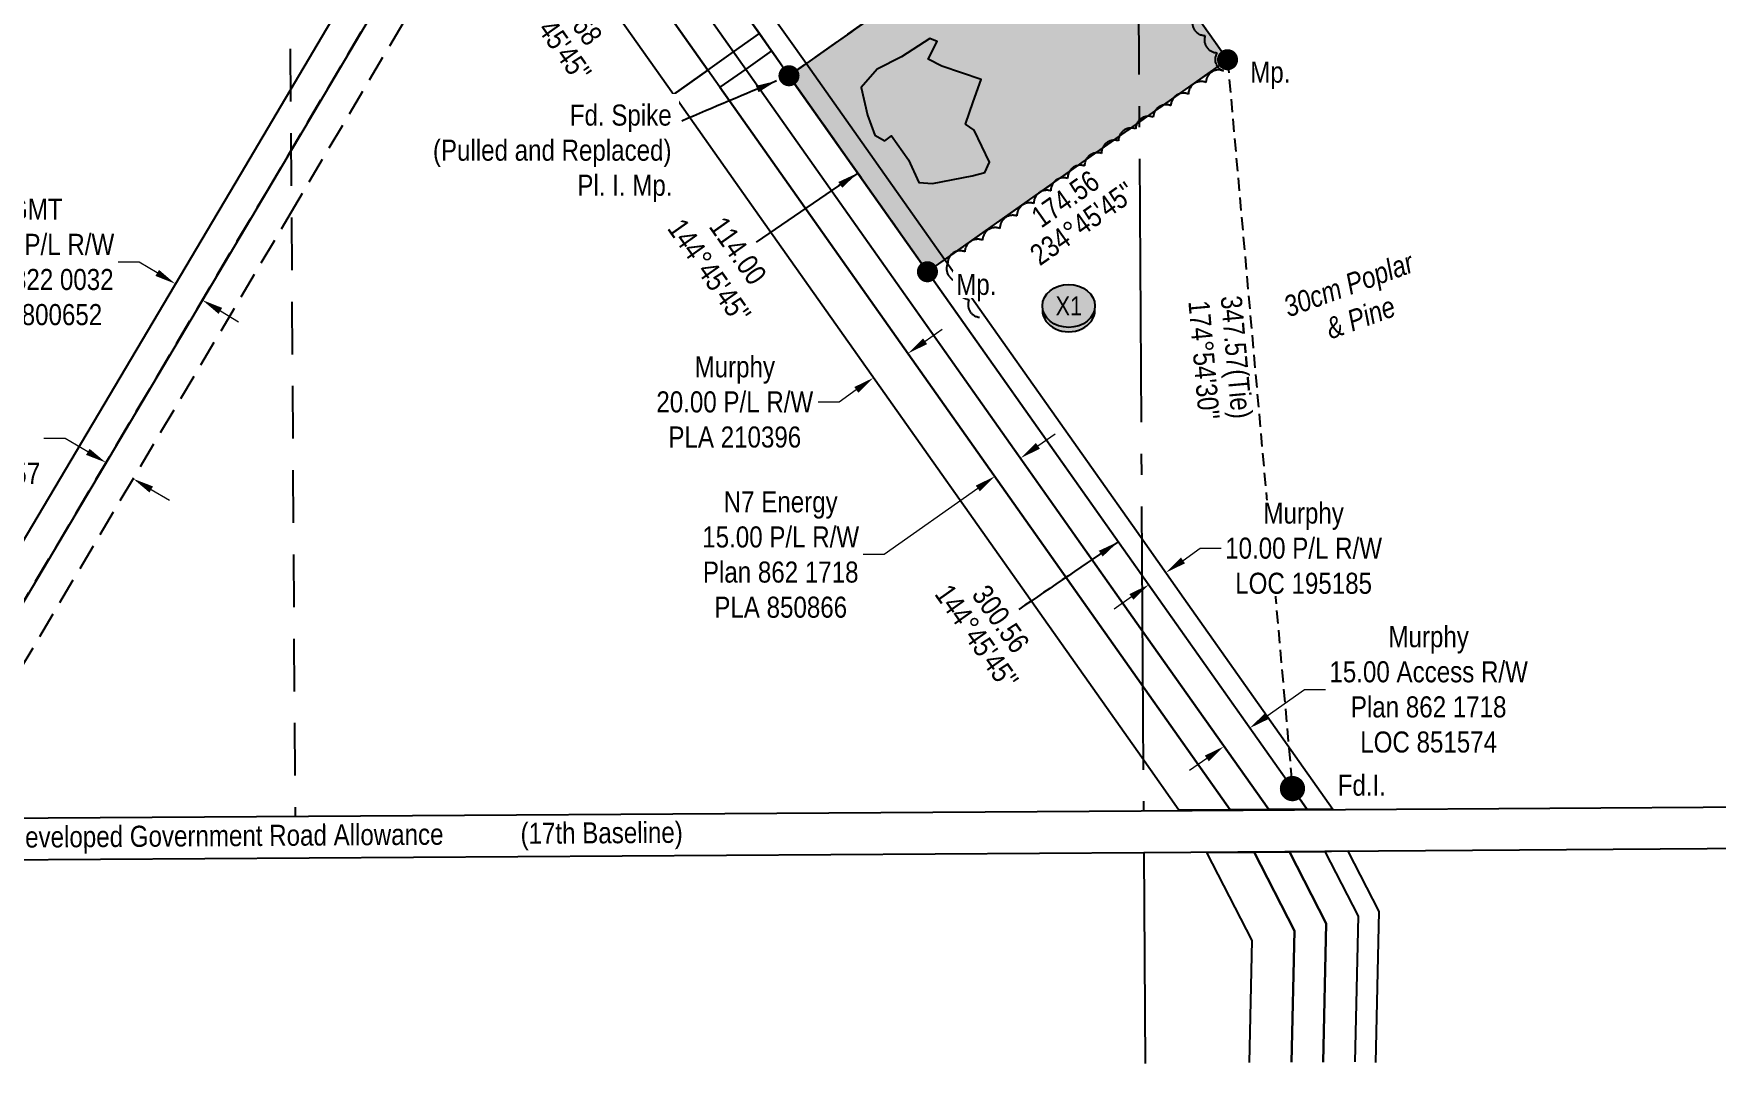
# Model space of a CAD drawing. Extents: x 526561 to 530509, y 6049016 to 6051979.
# Drawn here: x 527944 to 528743, y 6049022 to 6049511 of the extents above; entities that cross this region are included whole.
import ezdxf
from ezdxf.enums import TextEntityAlignment as Align

# ---------------------------------------------------------------- set-up
doc = ezdxf.new("R2010")
doc.units = 0
doc.header["$LTSCALE"] = 5
doc.header["$PDSIZE"] = 0.5
for name, pattern in [('0', [1, 1, 0]), ('foc-ACCESSROAD', [3.75, 2.5, -1.25]), ('foc-LSD', [8, 5, -3]), ('foc-QUARTERLINE', [33, 25, -3, 2, -3]), ('foc-TIELINE', [1.875, 1.25, -0.625])]:
    doc.linetypes.add(name, pattern=pattern)
doc.layers.get('Defpoints').update_dxf_attribs({"color": 9})
for name, color, linetype in [('C-AR', 13, 'foc-ACCESSROAD'), ('C-RW', 13, 'Continuous'), ('C-WS', 13, 'foc-ACCESSROAD'), ('F-RW', 190, 'Continuous'), ('L-BD', 7, 'Continuous'), ('L-BD1', 253, 'Continuous'), ('L-MON', 1, 'Continuous'), ('L-MON-T', 1, 'Continuous'), ('L-ROAD-T', 7, 'Continuous'), ('L-SEC', 7, 'Continuous'), ('L-SECQ', 8, 'foc-QUARTERLINE'), ('L-SECTION-LSD', 7, 'foc-LSD'), ('L-TIE', 7, 'foc-TIELINE'), ('P-CROSSINGS', 250, 'Continuous'), ('P-PROPOSED', 10, 'Continuous'), ('P-PROPOSED-H', 21, 'Continuous'), ('T-BUSH', 110, '0'), ('T-BUSH-T', 110, 'Continuous'), ('T-WATER', 160, 'Continuous'), ('T-WATER-H', 133, 'Continuous')]:
    doc.layers.add(name, color=color, linetype=linetype)
for name, color, linetype, lineweight in [('C-AR-T', 13, 'Continuous', 9), ('C-RW-T', 13, 'Continuous', 9), ('F-RW-T', 190, 'Continuous', 9)]:
    doc.layers.add(name, color=color, linetype=linetype, lineweight=lineweight)
doc.styles.add('80CG', font='ARIALN.TTF', dxfattribs={"height": 10})
doc.styles.add('80L', font='ARIALN.TTF', dxfattribs={"height": 10})
doc.styles.add('80LS', font='ARIALNI.TTF', dxfattribs={"height": 10})
doc.styles.add('Crossing', font='ARIALN.TTF', dxfattribs={"height": 10})
doc.dimstyles.new('Compass 5 000', dxfattribs={"dimscale": 5, "dimtxt": 9, "dimasz": 2, "dimexe": 0.2, "dimexo": 0.0625, "dimgap": 0.5, "dimtad": 0, "dimtih": 1, "dimtoh": 1, "dimzin": 0, "dimdsep": 46, "dimtxsty": '80CG', "dimcen": 0.1, "dimse1": 1, "dimse2": 1, "dimclrd": 256, "dimclrt": 256, "dimaunit": 1, "dimadec": 4, "dimazin": 0, "dimtfac": 0.06, "dimtofl": 0, "dimtmove": 0, "dimatfit": 1, "dimfxl": 0.2, "dimtolj": 1, "dimtzin": 0, "dimlwd": -1, "dimarcsym": 0})

# ---------------------------------------------------------------- blocks, each defined once
blk = doc.blocks.new('*D421')
at = {"layer": 'C-AR-T', "transparency": 16777216}
for p, q in [((527959.12, 6049318.69), (527949.12, 6049318.69)), ((527969.94, 6049312.28), (527959.12, 6049318.69)), ((528000.05, 6049294.42), (528008.65, 6049289.32))]:
    blk.add_line(p, q, dxfattribs=at)
for points in [[(527970.79, 6049313.71), (527969.09, 6049310.85), (527978.54, 6049307.18)], [(528000.9, 6049295.86), (527999.2, 6049292.99), (527991.44, 6049299.53)]]:
    blk.add_solid(points, dxfattribs=at)
at = {"layer": 'Defpoints', "color": 0, "transparency": 16777216}
for p in [(527981.03, 6049311.38), (527993.94, 6049303.73), (527991.44, 6049299.53)]:
    blk.add_point(p, dxfattribs=at)
at = {"layer": 'C-AR-T', "transparency": 16777216, "insert": (527914.82, 6049318.69), "char_height": 10, "attachment_point": 5, "style": '80CG'}
blk.add_mtext('\\A1;Murphy\\P15.00 A/R\\PLOC 221557', dxfattribs=at)
blk = doc.blocks.new('*D424')
at = {"layer": 'C-AR-T', "transparency": 16777216}
for p, q in [((528529.86, 6049186.91), (528547.66, 6049199.47)), ((528547.66, 6049199.47), (528557.66, 6049199.47)), ((528501.27, 6049166.72), (528493.1, 6049160.95))]:
    blk.add_line(p, q, dxfattribs=at)
for points in [[(528528.9, 6049188.27), (528530.83, 6049185.55), (528521.7, 6049181.14)], [(528500.31, 6049168.08), (528502.23, 6049165.35), (528509.44, 6049172.48)]]:
    blk.add_solid(points, dxfattribs=at)
at = {"layer": 'Defpoints', "color": 0, "transparency": 16777216}
for p in [(528511.23, 6049195.96), (528498.97, 6049187.31), (528521.7, 6049181.14)]:
    blk.add_point(p, dxfattribs=at)
at = {"layer": 'C-AR-T', "transparency": 16777216, "insert": (528606.61, 6049199.47), "char_height": 10, "attachment_point": 5, "style": '80CG'}
blk.add_mtext('\\A1;Murphy\\P15.00 Access R/W\\PPlan 862 1718\\PLOC 851574', dxfattribs=at)
blk = doc.blocks.new('*D431')
at = {"layer": 'Defpoints', "color": 0, "transparency": 16777216}
for p in [(528011.46, 6049392.08), (528003.31, 6049378.53), (528016.16, 6049370.81)]:
    blk.add_point(p, dxfattribs=at)
at = {"layer": 'F-RW-T', "transparency": 16777216}
for p, q in [((527994.32, 6049402.38), (527984.32, 6049402.38)), ((528002.89, 6049397.23), (527994.32, 6049402.38)), ((528032.87, 6049379.2), (528041.44, 6049374.05))]:
    blk.add_line(p, q, dxfattribs=at)
for points in [[(528003.75, 6049398.66), (528002.03, 6049395.8), (528011.46, 6049392.08)], [(528033.73, 6049380.63), (528032.02, 6049377.77), (528024.3, 6049384.35)]]:
    blk.add_solid(points, dxfattribs=at)
at = {"layer": 'F-RW-T', "transparency": 16777216, "insert": (527945.23, 6049402.38), "char_height": 10, "attachment_point": 5, "style": '80CG'}
blk.add_mtext('\\A1;GMT\\P15.00 P/L R/W\\PPlan 822 0032\\PPLA 800652', dxfattribs=at)
blk = doc.blocks.new('*D432')
at = {"layer": 'Defpoints', "color": 0, "transparency": 16777216}
for p in [(528027.95, 6049854.08), (528015.71, 6049845.43), (528400.67, 6049300.69)]:
    blk.add_point(p, dxfattribs=at)
at = {"layer": 'F-RW-T', "transparency": 16777216}
for p, q in [((528421.08, 6049315.11), (528429.25, 6049320.88)), ((528392.51, 6049294.92), (528348.03, 6049263.48)), ((528348.03, 6049263.48), (528338.03, 6049263.48))]:
    blk.add_line(p, q, dxfattribs=at)
for points in [[(528420.12, 6049316.47), (528422.05, 6049313.75), (528412.92, 6049309.34)], [(528391.55, 6049296.28), (528393.47, 6049293.55), (528400.67, 6049300.69)]]:
    blk.add_solid(points, dxfattribs=at)
at = {"layer": 'F-RW-T', "transparency": 16777216, "insert": (528298.94, 6049263.48), "char_height": 10, "attachment_point": 5, "style": '80CG'}
blk.add_mtext('\\A1;N7 Energy\\P15.00 P/L R/W\\PPlan 862 1718\\PPLA 850866', dxfattribs=at)
blk = doc.blocks.new('*D433')
at = {"layer": 'C-RW-T', "transparency": 16777216}
for p, q in [((528367.51, 6049364.77), (528375.68, 6049370.54)), ((528326.68, 6049335.93), (528316.68, 6049335.93)), ((528334.85, 6049341.7), (528326.68, 6049335.93))]:
    blk.add_line(p, q, dxfattribs=at)
for points in [[(528366.55, 6049366.13), (528368.47, 6049363.41), (528359.34, 6049359)], [(528333.89, 6049343.06), (528335.81, 6049340.34), (528343.02, 6049347.47)]]:
    blk.add_solid(points, dxfattribs=at)
at = {"layer": 'Defpoints', "color": 0, "transparency": 16777216}
for p in [(528343.02, 6049347.47), (528395.4, 6049307.96), (528379.08, 6049296.42)]:
    blk.add_point(p, dxfattribs=at)
at = {"layer": 'C-RW-T', "transparency": 16777216, "insert": (528277.14, 6049335.93), "char_height": 10, "attachment_point": 5, "style": '80CG'}
blk.add_mtext('\\A1;Murphy\\P20.00 P/L R/W\\PPLA 210396', dxfattribs=at)
blk = doc.blocks.new('*D434')
at = {"layer": 'C-RW-T', "transparency": 16777216}
for p, q in [((528489.98, 6049260.72), (528498.15, 6049266.49)), ((528498.15, 6049266.49), (528508.15, 6049266.49)), ((528465.48, 6049243.41), (528457.31, 6049237.64))]:
    blk.add_line(p, q, dxfattribs=at)
for points in [[(528489.02, 6049262.08), (528490.94, 6049259.36), (528481.82, 6049254.95)], [(528464.51, 6049244.77), (528466.44, 6049242.05), (528473.64, 6049249.18)]]:
    blk.add_solid(points, dxfattribs=at)
at = {"layer": 'Defpoints', "color": 0, "transparency": 16777216}
for p in [(528481.82, 6049254.95), (528553.03, 6049154.11), (528544.86, 6049148.34)]:
    blk.add_point(p, dxfattribs=at)
at = {"layer": 'C-RW-T', "transparency": 16777216, "insert": (528547.24, 6049266.49), "char_height": 10, "attachment_point": 5, "style": '80CG', "bg_fill": 3, "box_fill_scale": 1.1, "bg_fill_color": 256, "bg_fill_true_color": 13158600, "bg_fill_transparency": 0}
blk.add_mtext('\\A1;Murphy\\P10.00 P/L R/W\\PLOC 195185', dxfattribs=at)
blk = doc.blocks.new('PLIA')
at = {"color": 255, "const_width": 1}
blk.add_lwpolyline([(-0.5, 0, 1), (0.5, 0, 1)], format="xyb", close=True, dxfattribs=at)
blk = doc.blocks.new('PLIAA')
blk.add_blockref('PLIA', (0, 0))
blk = doc.blocks.new('PLIB')
at = {"color": 1}
blk.add_circle((0, 0), 0.8, dxfattribs=at)
blk = doc.blocks.new('PLIBB')
blk.add_blockref('PLIB', (0, 0))
blk = doc.blocks.new('PLICC')
for name in ['PLIAA', 'PLIBB']:
    blk.add_blockref(name, (0, 0))
blk = doc.blocks.new('PLI')
blk.add_blockref('PLICC', (0, 0))
blk = doc.blocks.new('xing2')
h = blk.add_hatch(color=50)
h.dxf.hatch_style = 1
edge = h.paths.add_edge_path()
edge.add_ellipse((0, 0), major_axis=(-12.5, 0), ratio=0.816297, start_angle=0, end_angle=360)
h = blk.add_hatch(color=250)
h.dxf.hatch_style = 1
edge = h.paths.add_edge_path()
edge.add_ellipse((0, -2.05), major_axis=(-12.5, 0), ratio=0.816297, start_angle=0, end_angle=180)
edge.add_line((12.5, -2.05), (12.5, 0))
edge.add_ellipse((0, 0), major_axis=(-12.5, 0), ratio=0.816297, start_angle=0, end_angle=180, ccw=False)
edge.add_line((-12.5, 0), (-12.5, -2.05))
at = {"color": 250}
blk.add_ellipse((0, 0), major_axis=(-12.5, 0), ratio=0.816297, dxfattribs=at)
blk.add_ellipse((0, -2.05), major_axis=(-12.5, 0), ratio=0.816297, start_param=0, end_param=3.141593, dxfattribs=at)
at = {"color": 250, "style": 'Crossing'}
blk.add_attdef('CROSSING', text='', height=9, dxfattribs=at).set_placement((0.09, 0.02), align=Align.MIDDLE_CENTER)
at = {"color": 250, "style": 'Crossing', "flags": 1}
for tag, p in [('OWNER', (0.09, -12.49)), ('DESCRIPTION', (0.09, -25.77)), ('LOCATION', (0.09, -39.3)), ('DWG_REF', (0.09, -52.84))]:
    blk.add_attdef(tag, text='', height=9, dxfattribs=at).set_placement(p, align=Align.MIDDLE_CENTER)
blk = doc.blocks.new('fdia')
at = {"color": 255, "const_width": 1}
blk.add_lwpolyline([(-0.5, 0, 1), (0.5, 0, 1)], format="xyb", close=True, dxfattribs=at)
blk = doc.blocks.new('Fdiaa')
blk.add_blockref('fdia', (0, 0))
blk = doc.blocks.new('fdib')
at = {"color": 1, "const_width": 1.6}
blk.add_lwpolyline([(-0.4, 0, 1), (0.4, 0, 1)], format="xyb", close=True, dxfattribs=at)
at = {"color": 1}
blk.add_circle((0, 0), 0.8, dxfattribs=at)
blk = doc.blocks.new('Fdibb')
blk.add_blockref('fdib', (0, 0))
blk = doc.blocks.new('fdicc')
for name in ['Fdibb', 'Fdiaa']:
    blk.add_blockref(name, (0, 0))
blk = doc.blocks.new('FDI')
blk.add_blockref('fdicc', (0, 0))

msp = doc.modelspace()

# ---------------------------------------------------------------- hatches: boundary and pattern name
at = {"layer": 'P-PROPOSED-H'}
h = msp.add_hatch(color=256, dxfattribs=at)
h.dxf.hatch_style = 1
h.paths.add_polyline_path([(528445.375, 6049591.507), (528302.874, 6049490.844), (528368.614, 6049397.781), (528511.115, 6049498.444)])
at = {"layer": 'T-WATER-H'}
h = msp.add_hatch(color=256, dxfattribs=at)
h.dxf.hatch_style = 1
h.paths.add_polyline_path([(528371.001, 6049439.663), (528389.798, 6049443.306), (528395.819, 6049444.832), (528398.017, 6049449.817), (528390.821, 6049464.944), (528386.676, 6049467.818), (528390.319, 6049478.506), (528394.189, 6049489.037), (528375.456, 6049495.428), (528368.941, 6049498.779), (528373.265, 6049507.155), (528369.756, 6049508.489), (528356.246, 6049499.803), (528344.789, 6049494.024), (528337.185, 6049485.244), (528340.19, 6049472.181), (528343.586, 6049462.699), (528348.407, 6049459.879), (528351.478, 6049462.348), (528359.67, 6049450.88), (528364.511, 6049440.173)])

# ---------------------------------------------------------------- linework, layer by layer
at = {"color": 2, "flags": 128}
msp.add_lwpolyline([(528302.874, 6049490.844), (528302.868, 6049490.84)], dxfattribs=at)
at = {"layer": 'C-AR'}
msp.add_lwpolyline([(527895.683, 6049138.045), (527878.167, 6049137.924), (528055.181, 6049436.418), (528157.741, 6049609.669), (528168.94, 6049628.587), (528177.311, 6049642.727), (528186.796, 6049629.295), (528181.852, 6049620.943), (528178.425, 6049615.156), (528167.229, 6049596.241), (528068.09, 6049428.77), (527895.683, 6049138.045)], close=True, dxfattribs=at)
at = {"layer": 'C-RW', "flags": 128}
for points in [[(528541.942, 6049152.423), (528548.939, 6049142.566), (528530.659, 6049142.441), (528470.003, 6049228.323), (528177.311, 6049642.727), (528167.833, 6049656.146), (528163.957, 6049661.634), (528158.352, 6049669.564), (527965.333, 6049942.691), (527922.084, 6050003.899), (527704.212, 6050040.848)], [(528541.942, 6049152.423), (528176.183, 6049670.167), (527930.67, 6050017.546)]]:
    msp.add_lwpolyline(points, dxfattribs=at)
at = {"layer": 'C-RW'}
for points in [[(528178.425, 6049615.156), (528264.33, 6049493.52), (528247.963, 6049481.966), (528167.229, 6049596.241)], [(528284.791, 6049533.873), (528310.978, 6049496.796), (528376.711, 6049403.729), (528469.728, 6049272.041), (528478.008, 6049260.318), (528490.428, 6049242.753), (528561.127, 6049142.649), (528548.939, 6049142.566), (528541.942, 6049152.423), (528302.868, 6049490.84), (528295.175, 6049501.834), (528294.602, 6049502.645), (528288.834, 6049510.813), (528276.754, 6049527.915)], [(528521.482, 6049022.327), (528522.811, 6049080.278), (528501.294, 6049122.134), (528523.702, 6049122.286), (528542.924, 6049084.902), (528541.491, 6049022.465)], [(528556.49, 6049022.569), (528558, 6049088.367), (528540.502, 6049122.401), (528557.313, 6049122.516), (528573.088, 6049091.835), (528571.493, 6049022.672)], [(528581.485, 6049022.442), (528583.139, 6049094.145), (528568.413, 6049122.787), (528557.313, 6049122.516), (528573.088, 6049091.835), (528571.493, 6049022.672)]]:
    msp.add_lwpolyline(points, dxfattribs=at)
msp.add_lwpolyline([(528512.392, 6049142.317), (528488.019, 6049142.15), (528470.389, 6049167.119), (528286.995, 6049426.739), (528279.36, 6049437.534), (528247.963, 6049481.966), (528264.33, 6049493.52), (528276.58, 6049502.168), (528288.834, 6049510.813), (528294.602, 6049502.645), (528282.348, 6049494.001), (528270.086, 6049485.367), (528285.695, 6049463.264), (528293.325, 6049452.464), (528470.168, 6049202.101), (528512.392, 6049142.317)], close=True, dxfattribs=at)
at = {"layer": 'C-WS', "flags": 128}
for points in [[(528311.418, 6049496.829), (528302.874, 6049490.844), (528204.853, 6049629.584), (528221.556, 6049641.381), (528229.72, 6049647.146), (528352.25, 6049733.7), (528421.194, 6049782.436), (528467.365, 6049717.815), (528519.217, 6049643.674), (528468.059, 6049607.481), (528442.029, 6049589.093), (528311.418, 6049496.829)], [(528385.476, 6049409.692), (528368.614, 6049397.781), (528302.874, 6049490.844), (528311.418, 6049496.829), (528445.375, 6049591.507), (528511.115, 6049498.444), (528385.476, 6049409.692)]]:
    msp.add_lwpolyline(points, close=True, dxfattribs=at)
at = {"layer": 'F-RW'}
for points in [[(527860.663, 6049137.804), (528042.363, 6049443.948), (528176.183, 6049670.167), (528194.127, 6049700.431), (528217.019, 6049738.713), (528220.622, 6049744.717), (528262.482, 6049814.476), (528262.739, 6049814.896), (528341.002, 6049945.303), (528401.239, 6050045.682)], [(528418.796, 6050045.804), (528374.254, 6049971.582), (528358.56, 6049945.426), (528285.878, 6049824.315), (528274.774, 6049805.821), (528233.886, 6049737.681), (528207.021, 6049692.916), (528202.423, 6049685.148), (528196.841, 6049675.72), (528192.346, 6049668.126), (528185.682, 6049656.869), (528177.311, 6049642.727), (528168.94, 6049628.587), (528157.741, 6049609.669), (528055.181, 6049436.418), (527878.167, 6049137.924)], [(528186.796, 6049629.295), (528276.58, 6049502.168), (528282.348, 6049494.001), (528470.003, 6049228.323), (528530.659, 6049142.441), (528512.392, 6049142.317), (528470.168, 6049202.101), (528293.325, 6049452.464), (528285.695, 6049463.264), (528270.086, 6049485.367), (528264.33, 6049493.52), (528178.425, 6049615.156)], [(528541.491, 6049022.465), (528542.924, 6049084.902), (528523.702, 6049122.286), (528540.502, 6049122.401), (528558, 6049088.367), (528556.49, 6049022.569)]]:
    msp.add_lwpolyline(points, dxfattribs=at)
at = {"layer": 'L-SEC'}
for p, q in [((528470.124, 6049141.803), (529274.368, 6049147.379)), ((527666.826, 6049136.662), (528470.135, 6049141.803)), ((528471.337, 6049122.114), (529275.722, 6049127.691)), ((527666.947, 6049116.966), (528471.337, 6049122.114))]:
    msp.add_line(p, q, dxfattribs=at)
at = {"layer": 'L-SECQ', "flags": 128}
for points in [[(528466.151, 6049946.357), (528471.212, 6049141.81)], [(528471.337, 6049122.114), (528471.968, 6049021.984)]]:
    msp.add_lwpolyline(points, dxfattribs=at)
at = {"layer": 'L-SECTION-LSD', "flags": 128}
msp.add_lwpolyline([(528063.362, 6049943.559), (528068.349, 6049139.251)], dxfattribs=at)
at = {"layer": 'L-TIE', "flags": 128}
msp.add_lwpolyline([(528511.115, 6049498.444), (528541.942, 6049152.423)], dxfattribs=at)
at = {"layer": 'T-BUSH', "flags": 128}
msp.add_lwpolyline([(528221.161, 6049665.916, 0.5205671), (528228.437, 6049659.063, 0.5205671), (528235.935, 6049655.25, 0.5205671), (528244.131, 6049660.97, 0.5205671), (528252.328, 6049666.69, 0.5205671), (528260.524, 6049672.409, 0.5205671), (528268.721, 6049678.129, 0.5205671), (528276.917, 6049683.849, 0.5205671), (528285.059, 6049689.646, 0.5205671), (528293.171, 6049695.484, 0.5205671), (528301.284, 6049701.322, 0.5205671), (528309.396, 6049707.16, 0.5205671), (528317.509, 6049712.998, 0.5205671), (528325.636, 6049718.815, 0.5205671), (528333.796, 6049724.587, 0.5205671), (528341.956, 6049730.359, 0.5205671), (528350.116, 6049736.131, 0.5205671), (528358.276, 6049741.903, 0.5205671), (528366.435, 6049747.674, 0.5205671), (528374.595, 6049753.446, 0.5205671), (528382.755, 6049759.218, 0.5205671), (528390.915, 6049764.99, 0.5205671), (528399.074, 6049770.762, 0.5205671), (528407.234, 6049776.534, 0.5205671), (528415.394, 6049782.306, 0.5205671), (528423.593, 6049782.893, 0.5205671), (528429.407, 6049774.764, 0.5205671), (528435.222, 6049766.634, 0.5205671), (528441.036, 6049758.505, 0.5205671), (528446.833, 6049750.363, 0.5205671), (528452.569, 6049742.177, 0.5205671), (528458.304, 6049733.992, 0.5205671), (528464.039, 6049725.807, 0.5205671), (528469.775, 6049717.621, 0.5205671), (528475.51, 6049709.436, 0.5205671), (528481.246, 6049701.25, 0.5205671), (528486.981, 6049693.065, 0.5205671), (528492.678, 6049684.853, 0.5205671), (528498.339, 6049676.616, 0.5205671), (528504, 6049668.379, 0.5205671), (528509.662, 6049660.142, 0.5205671), (528515.323, 6049651.905, 0.5205671), (528520.66, 6049643.516, 0.5205671), (528513.879, 6049636.787, 0.5205671), (528505.742, 6049630.984, 0.5205671), (528497.604, 6049625.181, 0.5205671), (528489.467, 6049619.377, 0.5205671), (528481.329, 6049613.574, 0.5205671), (528473.1, 6049607.903, 0.5205671), (528464.819, 6049602.307, 0.5205671), (528456.537, 6049596.711, 0.5205671), (528448.256, 6049591.115, 0.5205671), (528449.111, 6049583.772, 0.5205671), (528454.743, 6049575.515, 0.5205671), (528460.376, 6049567.259, 0.5205671), (528466.009, 6049559.002, 0.5205671), (528471.678, 6049550.771, 0.5205671), (528477.44, 6049542.605, 0.5205671), (528483.203, 6049534.438, 0.5205671), (528488.965, 6049526.272, 0.5205671), (528494.727, 6049518.105, 0.5205671), (528500.49, 6049509.939, 0.5205671), (528506.252, 6049501.772, 0.5205671), (528509.183, 6049493.194, 0.5205671), (528500.866, 6049487.655, 0.5205671), (528492.52, 6049482.156, 0.5205671), (528484.174, 6049476.657, 0.5205671), (528475.828, 6049471.158, 0.5205671), (528467.483, 6049465.658, 0.5205671), (528459.312, 6049459.908, 0.5205671), (528451.274, 6049453.968, 0.5205671), (528443.236, 6049448.028, 0.5205671), (528435.198, 6049442.088, 0.5205671), (528427.16, 6049436.147, 0.5205671), (528419.122, 6049430.207, 0.5205671), (528411.083, 6049424.267, 0.5205671), (528403.045, 6049418.327, 0.5205671), (528394.753, 6049412.754, 0.5205671), (528386.369, 6049407.312, 0.5205671), (528378.212, 6049401.818, 0.5205671), (528383.311, 6049393.222, 0.5205671), (528388.41, 6049384.625, 0.5205671), (528393.412, 6049376.192, 0.5205671)], format="xyb", dxfattribs=at)
at = {"layer": 'T-WATER', "flags": 128}
msp.add_lwpolyline([(528371.001, 6049439.663), (528389.798, 6049443.306), (528395.819, 6049444.832), (528398.017, 6049449.817), (528390.821, 6049464.944), (528386.676, 6049467.818), (528390.319, 6049478.506), (528394.189, 6049489.037), (528375.456, 6049495.428), (528368.941, 6049498.779), (528373.265, 6049507.155), (528369.756, 6049508.489), (528356.246, 6049499.803), (528344.789, 6049494.024), (528337.185, 6049485.244), (528340.19, 6049472.181), (528343.586, 6049462.699), (528348.407, 6049459.879), (528351.478, 6049462.348), (528359.67, 6049450.88), (528364.511, 6049440.173)], close=True, dxfattribs=at)

# ---------------------------------------------------------------- block references
at = {"layer": 'L-MON', "xscale": 4.999999999999984, "yscale": 4.999999999999984, "zscale": 4.999999999999984}
for p in [(528511.115, 6049498.444), (528302.874, 6049490.844), (528368.615, 6049397.788)]:
    msp.add_blockref('PLI', p, dxfattribs=at)
at = {"layer": 'P-CROSSINGS', "color": 2, "xscale": 0.99948198, "yscale": 0.99948198, "zscale": 0.99948198}
msp.add_blockref('xing2', (528435.681, 6049381.547), dxfattribs=at).add_auto_attribs({'CROSSING': 'X1'})

# ---------------------------------------------------------------- texts
at = {"layer": 'L-BD', "style": '80L'}
for s, p in [("174°54'30''", (528499.984, 6049355.888)), ('347.57(Tie)', (528514.17, 6049357.152))]:
    msp.add_text(s, height=9.99482, rotation=275.091, dxfattribs=at).set_placement(p, align=Align.MIDDLE)
at = {"layer": 'L-BD1', "style": '80L'}
for s, height, p in [("234°45'45''", 9.99482, (528442.274, 6049420.751)), ('174.56', 9.9948, (528434.057, 6049432.384))]:
    msp.add_text(s, height=height, rotation=35.2375, dxfattribs=at).set_placement(p, align=Align.MIDDLE)
at = {"layer": 'L-MON-T', "char_height": 9.9948, "attachment_point": 1, "style": '80L'}
for s, width, insert in [('Mp.', 18.21733, (528521.872, 6049497.55)), ('Fd.I.', 22.04407, (528563.43, 6049159.046))]:
    msp.add_mtext_dynamic_manual_height_columns(s, width=width, gutter_width=50, heights=[0], dxfattribs=dict(at, insert=insert))
at = {"layer": 'L-ROAD-T', "style": '80L'}
for s, p in [('Undeveloped Government Road Allowance', (528028.992, 6049130.019)), ('(17th Baseline)', (528213.923, 6049131.426))]:
    msp.add_text(s, height=9.99999, rotation=0.395918, dxfattribs=at).set_placement(p, align=Align.MIDDLE_CENTER)

# ---------------------------------------------------------------- dimensions: what is measured, and where the dimension line sits
at = {"layer": 'C-AR-T'}
for base, p1, p2, angle, text, picture, middle in [((527991.445, 6049299.525), (527981.033, 6049311.385), (527993.939, 6049303.731), 329.331069, 'Murphy\\P15.00 A/R\\PLOC 221557', '*D421', (527914.824, 6049318.692)), ((528521.696, 6049181.141), (528498.971, 6049187.309), (528511.227, 6049195.965), 35.231584, 'Murphy\\P15.00 Access R/W\\PPlan 862 1718\\PLOC 851574', '*D424', (528606.609, 6049199.475))]:
    dim = msp.add_linear_dim(base=base, p1=p1, p2=p2, angle=angle, text=text, dimstyle='Compass 5 000', dxfattribs=at)
    dim.commit()
    dim.dimension.update_dxf_attribs({"geometry": picture, "text_midpoint": middle, "dimtype": 161})
at = {"layer": 'F-RW-T'}
dim = msp.add_aligned_dim(p1=(528016.161, 6049370.809), p2=(528003.314, 6049378.534), distance=-15.803, text='GMT\\P15.00 P/L R/W\\PPlan 822 0032\\PPLA 800652', dimstyle='Compass 5 000', dxfattribs=at)
dim.commit()
dim.dimension.update_dxf_attribs({"geometry": '*D431', "text_midpoint": (527945.233, 6049402.385)})

# ---------------------------------------------------------------- next in the draw order: texts
at = {"layer": 'L-BD', "insert": (528391.02, 6049259.24), "char_height": 9.99482, "width": 56.2782, "attachment_point": 1, "rotation": 305.2376, "line_spacing_factor": 0.853772, "style": '80L', "bg_fill": 3, "box_fill_scale": 1.15, "bg_fill_color": 256, "bg_fill_true_color": 256, "bg_fill_transparency": 0}
msp.add_mtext("\\pi11.12882;300.56\\P\\pi0.66357;144°45'45''", dxfattribs=at)
at = {"layer": 'L-BD1', "insert": (528282.763, 6049410.65), "char_height": 9.99482, "width": 28.54305, "attachment_point": 2, "rotation": 305.2375, "style": '80L', "bg_fill": 3, "box_fill_scale": 1.15, "bg_fill_color": 256, "bg_fill_true_color": 256, "bg_fill_transparency": 0}
msp.add_mtext('114.00\\P144%%D45\'45"', dxfattribs=at)
at = {"layer": 'L-MON-T', "insert": (528132.954, 6049477.164), "char_height": 9.99482, "attachment_point": 1, "style": '80L', "bg_fill": 2}
msp.add_mtext_dynamic_manual_height_columns('\\pi65.84055;Fd. Spike\\P\\pi0.84695;(Pulled and Replaced)\\P\\pi69.42668;Pl. I. Mp.', width=112.75348, gutter_width=50, heights=[0], dxfattribs=at)
at = {"layer": 'L-MON-T', "insert": (528382.282, 6049396.782), "char_height": 9.9948, "attachment_point": 1, "style": '80L', "bg_fill": 3, "box_fill_scale": 1.15, "bg_fill_color": 256, "bg_fill_true_color": 256, "bg_fill_transparency": 0}
msp.add_mtext_dynamic_manual_height_columns('Mp.', width=18.21733, gutter_width=50, heights=[0], dxfattribs=at)
at = {"layer": 'T-BUSH-T', "insert": (528566.854, 6049396.438), "char_height": 9.9948, "width": 65.37295, "attachment_point": 2, "rotation": 20, "style": '80LS', "bg_fill": 3, "box_fill_scale": 1.15, "bg_fill_color": 256, "bg_fill_true_color": 256, "bg_fill_transparency": 0}
msp.add_mtext('{\\fArial Narrow|b0|i1|c0|p34;30cm Poplar\\P& Pine}', dxfattribs=at)

# ---------------------------------------------------------------- next in the draw order: dimensions: what is measured, and where the dimension line sits
at = {"layer": 'C-RW-T'}
dim = msp.add_linear_dim(base=(528481.815, 6049254.948), p1=(528544.86, 6049148.342), p2=(528553.031, 6049154.113), angle=35.231857, text='Murphy\\P10.00 P/L R/W\\PLOC 195185', dimstyle='Compass 5 000', override={"dimtfill": 1}, dxfattribs=at)
dim.commit()
dim.dimension.update_dxf_attribs({"geometry": '*D434', "text_midpoint": (528547.238, 6049266.486), "dimtype": 161})

# ---------------------------------------------------------------- next in the draw order: linework, layer by layer
at = {"layer": 'P-PROPOSED'}
msp.add_lwpolyline([(528445.375, 6049591.507), (528302.874, 6049490.844), (528368.614, 6049397.781), (528511.115, 6049498.444)], close=True, dxfattribs=at)

# ---------------------------------------------------------------- next in the draw order: block references
at = {"layer": 'L-MON', "color": 2, "xscale": 4.999999999999989, "yscale": 4.999999999999989, "zscale": 4.999999999999989}
msp.add_blockref('FDI', (528541.942, 6049152.423), dxfattribs=at)

# ---------------------------------------------------------------- next in the draw order: texts
at = {"layer": 'L-BD', "insert": (528188.384, 6049547.513), "char_height": 9.99482, "width": 55.97822, "attachment_point": 1, "rotation": 305.2411, "line_spacing_factor": 0.853772, "style": '80L', "bg_fill": 2}
msp.add_mtext('\\pi10.89701;219.68 \\P\\pi0.66357;144°45\'45"', dxfattribs=at)

# ---------------------------------------------------------------- next in the draw order: dimensions: what is measured, and where the dimension line sits
at = {"layer": 'C-RW-T'}
dim = msp.add_linear_dim(base=(528343.016, 6049347.469), p1=(528395.403, 6049307.958), p2=(528379.076, 6049296.425), angle=215.2392, text='Murphy\\P20.00 P/L R/W\\PPLA 210396', dimstyle='Compass 5 000', dxfattribs=at)
dim.commit()
dim.dimension.update_dxf_attribs({"geometry": '*D433', "text_midpoint": (528277.142, 6049335.929), "dimtype": 161})

# ---------------------------------------------------------------- next in the draw order: leaders
at = {"path_type": 1}
msp.add_leader([(528459.176, 6049269.581), (528411.947, 6049237.42)], dimstyle='Compass 5 000', override={"dimgap": 0.5, "dimtad": 0}, dxfattribs=at)
at = {"layer": 'L-BD1', "path_type": 1}
msp.add_leader([(528335.503, 6049444.644), (528287.251, 6049411.868)], dimstyle='Compass 5 000', override={"dimgap": 0.5, "dimtad": 0}, dxfattribs=at)
at = {"layer": 'L-MON-T', "path_type": 1}
msp.add_leader([(528297.001, 6049488.408), (528251.935, 6049469.333)], dimstyle='Compass 5 000', override={"dimgap": 0.5, "dimtad": 0}, dxfattribs=at)

# ---------------------------------------------------------------- next in the draw order: dimensions: what is measured, and where the dimension line sits
at = {"layer": 'F-RW-T'}
dim = msp.add_linear_dim(base=(528400.674, 6049300.687), p1=(528027.954, 6049854.082), p2=(528015.71, 6049845.429), angle=215.248526, text='N7 Energy\\P15.00 P/L R/W\\PPlan 862 1718\\PPLA 850866', dimstyle='Compass 5 000', override={"dimtfill": 0}, dxfattribs=at)
dim.commit()
dim.dimension.update_dxf_attribs({"geometry": '*D432', "text_midpoint": (528298.941, 6049263.482), "dimtype": 161})

doc.saveas('drawing.dxf')
